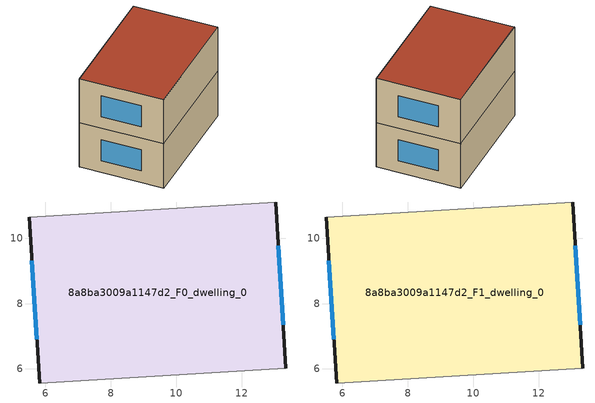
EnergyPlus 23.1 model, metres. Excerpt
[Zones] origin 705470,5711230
8a8ba3009a1147d2_F0_dwelling_0
 floor ground (EU_floor_Construction): 13.05,11.11 13.35,6.02 5.82,5.57 5.5,10.64 z0
 wall outside (EU_wall_Construction): 13.35,6.02 13.05,11.11 / 5.5,10.64 5.82,5.57 z0:3
 wall adiabatic (EU_wall_Construction): 13.05,11.11 5.5,10.64 / 5.82,5.57 13.35,6.02 z0:3
 window (EU_Window_Construction): 13.28,7.36 13.13,9.77 / 5.59,9.31 5.74,6.9 z0.79:2.21
8a8ba3009a1147d2_F1_dwelling_0
 floor to 8a8ba3009a1147d2_F0_dwelling_0 (EU_floor_Construction): 13.05,11.11 13.35,6.02 5.82,5.57 5.5,10.64 z3
 wall outside (EU_wall_Construction): 13.35,6.02 13.05,11.11 / 5.5,10.64 5.82,5.57 z3:6
 wall adiabatic (EU_wall_Construction): 13.05,11.11 5.5,10.64 / 5.82,5.57 13.35,6.02 z3:6
 window (EU_Window_Construction): 13.28,7.36 13.13,9.77 / 5.59,9.31 5.74,6.9 z3.79:5.21
 roof outside (EU_roof_Construction): 13.35,6.02 13.05,11.11 5.5,10.64 5.82,5.57 z6
shading: 5.82,5.57 13.36,6.03 / 13.05,11.11 5.51,10.62 z0:6
[Building]
EU S2 Campaign: North Axis=0; Terrain=City; Solar Distribution=FullExterior
[Site:Location]
London: Latitude=51.5; Longitude=-0.5; Time Zone=0; Elevation=25
[SizingPeriod:WeatherFileDays]
AnnualSizingPeriod: Begin Month=1; Begin Day of Month=1; End Month=12; End Day of Month=31; Day of Week for Start Day=Monday; Use Weather File Daylight Saving Period=No; Use Weather File Rain and Snow Indicators=No
[MATERIAL]
EU_InternalMass_Material: Roughness=MediumRough; Thickness=0.1; Conductivity=1; Density=1800; Specific Heat=900; Thermal Absorptance=0.9; Solar Absorptance=0.7; Visible Absorptance=0.7
[MATERIAL:NOMASS] Roughness=MediumRough; Thermal Absorptance=0.9; Solar Absorptance=0.7; Visible Absorptance=0.7
Name | Thermal Resistance
EU_wall_NoMass | 0.555556
EU_roof_NoMass | 0.510204
EU_floor_NoMass | 1.68919
[WINDOWMATERIAL:SIMPLEGLAZINGSYSTEM]
EU_Window_SimpleGlazing: UFactor=3.96; Solar Heat Gain Coefficient=0.85; Visible Transmittance=0.85
[CONSTRUCTION]
EU_wall_Construction: EU_wall_NoMass
EU_roof_Construction: EU_roof_NoMass
EU_floor_Construction: EU_floor_NoMass
EU_Window_Construction: EU_Window_SimpleGlazing
EU_InternalMass_Construction: EU_InternalMass_Material
[ZONE] Type=1; Multiplier=1; Ceiling Height=autocalculate; Floor Area=autocalculate; Part of Total Floor Area=Yes
Name | Volume
8a8ba3009a1147d2_F0_dwelling_0 | 115.4
8a8ba3009a1147d2_F1_dwelling_0 | 115.401
[INTERNALMASS] Construction=EU_InternalMass_Construction; Surface Area=38.467
Name | Zone or ZoneList
8a8ba3009a1147d2_F0_dwelling_0_EU_InternalMass | 8a8ba3009a1147d2_F0_dwelling_0
8a8ba3009a1147d2_F1_dwelling_0_EU_InternalMass | 8a8ba3009a1147d2_F1_dwelling_0
[OTHEREQUIPMENT] Fuel Type=Electricity; Design Level Calculation Method=Watts/Area; Power per Zone Floor Area=1; Fraction Latent=0; Fraction Radiant=0; Fraction Lost=0; Carbon Dioxide Generation Rate=0; EndUse Subcategory=EU_Step8_InternalGains
Name | Zone or ZoneList or Space or SpaceList | Schedule
EU_Step8_InternalGain_8a8ba3009a1147d2_F0_dwelling_0_f000 | 8a8ba3009a1147d2_F0_dwelling_0 | EU_Step8_GainSchedule_8a8ba3009a1147d2_F0_dwelling_0_f000
EU_Step8_InternalGain_8a8ba3009a1147d2_F1_dwelling_0_f000 | 8a8ba3009a1147d2_F1_dwelling_0 | EU_Step8_GainSchedule_8a8ba3009a1147d2_F1_dwelling_0_f000
[ZONEVENTILATION:DESIGNFLOWRATE] Schedule=EU_AlwaysOn; Design Flow Rate Calculation Method=AirChanges/Hour; Air Changes per Hour=0.48; Ventilation Type=Natural; Fan Pressure Rise=0; Fan Total Efficiency=1; Constant Term Coefficient=1; Temperature Term Coefficient=0; Velocity Term Coefficient=0; Velocity Squared Term Coefficient=0; Minimum Indoor Temperature=-100; Maximum Indoor Temperature=100; Delta Temperature=-100; Minimum Outdoor Temperature=-100; Maximum Outdoor Temperature=100; Maximum Wind Speed=40
Name | Zone or ZoneList or Space or SpaceList
EU_ConstantAir_8a8ba3009a1147d2_F0_dwelling_0 | 8a8ba3009a1147d2_F0_dwelling_0
EU_ConstantAir_8a8ba3009a1147d2_F1_dwelling_0 | 8a8ba3009a1147d2_F1_dwelling_0
[HVACTEMPLATE:THERMOSTAT] Constant Heating Setpoint=20; Constant Cooling Setpoint=50
EU_HeatOnly_8a8ba3009a1147d2_F0_dwelling_0; EU_HeatOnly_8a8ba3009a1147d2_F1_dwelling_0
[HVACTEMPLATE:ZONE:IDEALLOADSAIRSYSTEM] System Availability Schedule=EU_AlwaysOn; Maximum Heating Supply Air Temperature=50; Minimum Cooling Supply Air Temperature=13; Maximum Heating Supply Air Humidity Ratio=0.0156; Minimum Cooling Supply Air Humidity Ratio=0.0077; Heating Limit=NoLimit; Cooling Limit=NoLimit; Heating Availability Schedule=EU_AlwaysOn; Cooling Availability Schedule=EU_CoolingOff; Dehumidification Control Type=ConstantSensibleHeatRatio; Cooling Sensible Heat Ratio=0.7; Dehumidification Setpoint=60; Humidification Control Type=None; Humidification Setpoint=30; Outdoor Air Method=None; Outdoor Air Flow Rate per Person=0.00944; Outdoor Air Flow Rate per Zone Floor Area=0; Outdoor Air Flow Rate per Zone=0; Demand Controlled Ventilation Type=None; Outdoor Air Economizer Type=NoEconomizer; Heat Recovery Type=None; Sensible Heat Recovery Effectiveness=0.7; Latent Heat Recovery Effectiveness=0.65
Name | Template Thermostat
8a8ba3009a1147d2_F0_dwelling_0 | EU_HeatOnly_8a8ba3009a1147d2_F0_dwelling_0
8a8ba3009a1147d2_F1_dwelling_0 | EU_HeatOnly_8a8ba3009a1147d2_F1_dwelling_0
[SIZING:ZONE] Zone Cooling Design Supply Air Temperature Input Method=SupplyAirTemperature; Zone Cooling Design Supply Air Temperature=13; Zone Heating Design Supply Air Temperature Input Method=SupplyAirTemperature; Zone Heating Design Supply Air Temperature=50; Zone Cooling Design Supply Air Humidity Ratio=0.008; Zone Heating Design Supply Air Humidity Ratio=0.008; Cooling Design Air Flow Method=DesignDay; Cooling Design Air Flow Rate=0; Cooling Minimum Air Flow per Zone Floor Area=0.000762; Cooling Minimum Air Flow=0; Cooling Minimum Air Flow Fraction=0.2; Heating Design Air Flow Method=DesignDay; Heating Design Air Flow Rate=0; Heating Maximum Air Flow per Zone Floor Area=0.002032; Heating Maximum Air Flow=0.141576; Heating Maximum Air Flow Fraction=0.3; Account for Dedicated Outdoor Air System=No; Dedicated Outdoor Air System Control Strategy=NeutralSupplyAir; Dedicated Outdoor Air Low Setpoint Temperature for Design=autosize; Dedicated Outdoor Air High Setpoint Temperature for Design=autosize; Zone Load Sizing Method=Sensible Load Only No Latent Load; Zone Latent Cooling Design Supply Air Humidity Ratio Input Method=HumidityRatioDifference; Zone Cooling Design Supply Air Humidity Ratio Difference=0.005; Zone Latent Heating Design Supply Air Humidity Ratio Input Method=HumidityRatioDifference; Zone Humidification Design Supply Air Humidity Ratio Difference=0.005
8a8ba3009a1147d2_F0_dwelling_0; 8a8ba3009a1147d2_F1_dwelling_0
[SCHEDULE:CONSTANT]
Name | Hourly Value
EU_AlwaysOn | 1
EU_CoolingOff | 0
[SCHEDULE:FILE] Column Number=1; Rows to Skip at Top=0; Number of Hours of Data=8760; Column Separator=Comma; Interpolate to Timestep=No; Minutes per Item=60; Adjust Schedule for Daylight Savings=Yes
Name | File
EU_Step8_GainSchedule_8a8ba3009a1147d2_F0_dwelling_0_f000 | ../../schedules/8a8ba3009a1147d2/8a8ba3009a1147d2_F0_dwelling_0_f000_gain.csv
EU_Step8_GainSchedule_8a8ba3009a1147d2_F1_dwelling_0_f000 | ../../schedules/8a8ba3009a1147d2/8a8ba3009a1147d2_F1_dwelling_0_f000_gain.csv
